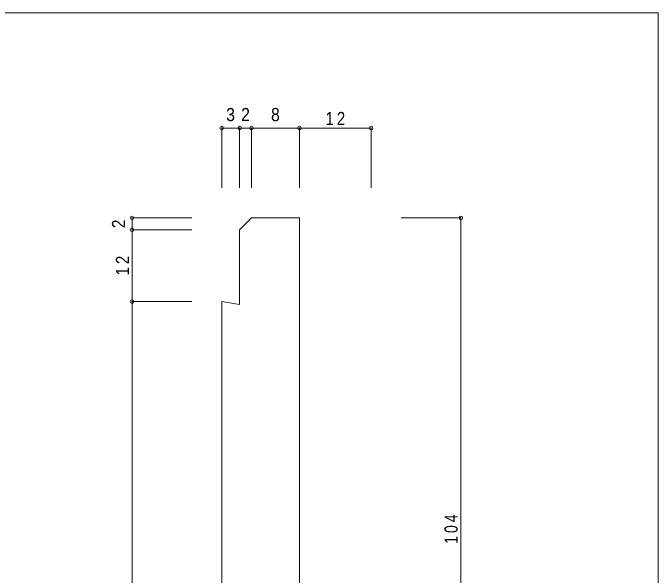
# Model space of a CAD drawing. Units: millimetres at full size, sheet at 1:1. Extents: x -141 to 141, y -98 to 98.
# Drawn here: x 33.1 to 141, y 3.5 to 97.5 of the extents above; entities that cross this region are included whole.
import ezdxf
from ezdxf.enums import TextEntityAlignment as Align

# ---------------------------------------------------------------- set-up
doc = ezdxf.new("R2010")
doc.units = ezdxf.units.MM
doc.header["$PDMODE"] = 32
doc.header["$PDSIZE"] = 0.6
for name, color, linetype, lineweight in [('0-0_ＫＢ製品', 2, 'Continuous', 9), ('0-3_寸法', 4, 'Continuous', 9), ('F-0_図面枠', 5, 'Continuous', 9)]:
    doc.layers.add(name, color=color, linetype=linetype, lineweight=lineweight)
doc.styles.add('HGｺﾞｼｯｸM', font='')
doc.styles.get('HGｺﾞｼｯｸM').set_extended_font_data('HGｺﾞｼｯｸM')

msp = doc.modelspace()

# ---------------------------------------------------------------- linework, layer by layer
at = {"layer": '0-0_ＫＢ製品'}
for p, q in [((71, 61.25), (73, 63.25)), ((73, 63.25), (81, 63.25)), ((81, 63.25), (81, -40.75)), ((71, 61.25), (71, 48.75)), ((68, 49.25), (71, 48.75)), ((68, -49.75), (68, 49.25))]:
    msp.add_line(p, q, dxfattribs=at)
at = {"layer": '0-3_寸法'}
for p, q in [((68, 78.25), (71, 78.25)), ((68, 78.25), (68, 68.25)), ((71, 78.25), (71, 68.25)), ((71, 78.25), (73, 78.25)), ((73, 78.25), (73, 68.25)), ((73, 78.25), (81, 78.25)), ((81, 78.25), (81, 68.25)), ((81, 78.25), (93, 78.25)), ((93, 78.25), (93, 68.25)), ((53, 61.25), (53, 63.25)), ((53, 63.25), (63, 63.25)), ((108, 63.25), (98, 63.25)), ((108, -40.75), (108, 63.25)), ((53, 49.25), (53, 61.25)), ((53, 61.25), (63, 61.25)), ((53, -50.75), (53, 49.25)), ((53, 49.25), (63, 49.25))]:
    msp.add_line(p, q, dxfattribs=at)
for p in [(68, 78.25), (71, 78.25), (73, 78.25), (81, 78.25), (93, 78.25), (53, 63.25), (108, 63.25), (53, 61.25), (53, 49.25)]:
    msp.add_point(p, dxfattribs=at)
at = {"layer": 'F-0_図面枠'}
for p, q in [((-141, 97.5), (141, 97.5)), ((141, 97.5), (141, -97.5))]:
    msp.add_line(p, q, dxfattribs=at)

# ---------------------------------------------------------------- texts
at = {"layer": '0-3_寸法', "color": 7, "style": 'HGｺﾞｼｯｸM', "width": 0.9}
for s, p in [('3', (68.75, 78.75)), ('2', (71.25, 78.75)), ('8', (76.25, 78.75))]:
    msp.add_text(s, height=2.199, dxfattribs=at).set_placement(p, align=Align.BOTTOM_LEFT)
msp.add_text('2', height=2.199, rotation=90, dxfattribs=at).set_placement((52.5, 61.5), align=Align.BOTTOM_LEFT)
at = {"layer": '0-3_寸法', "color": 7, "insert": (85.375, 78.75), "char_height": 2.199, "attachment_point": 7, "style": 'HGｺﾞｼｯｸM'}
msp.add_mtext('\\T1.36;\\W0.85;12', dxfattribs=at)
at = {"layer": '0-3_寸法', "color": 7, "char_height": 2.199, "attachment_point": 7, "rotation": 90, "style": 'HGｺﾞｼｯｸM'}
for s, insert in [('\\T1.36;\\W0.85;12', (52.5, 53.625)), ('\\T1.38;\\W0.8;104', (107.5, 8.75))]:
    msp.add_mtext(s, dxfattribs=dict(at, insert=insert))

doc.saveas('drawing.dxf')
